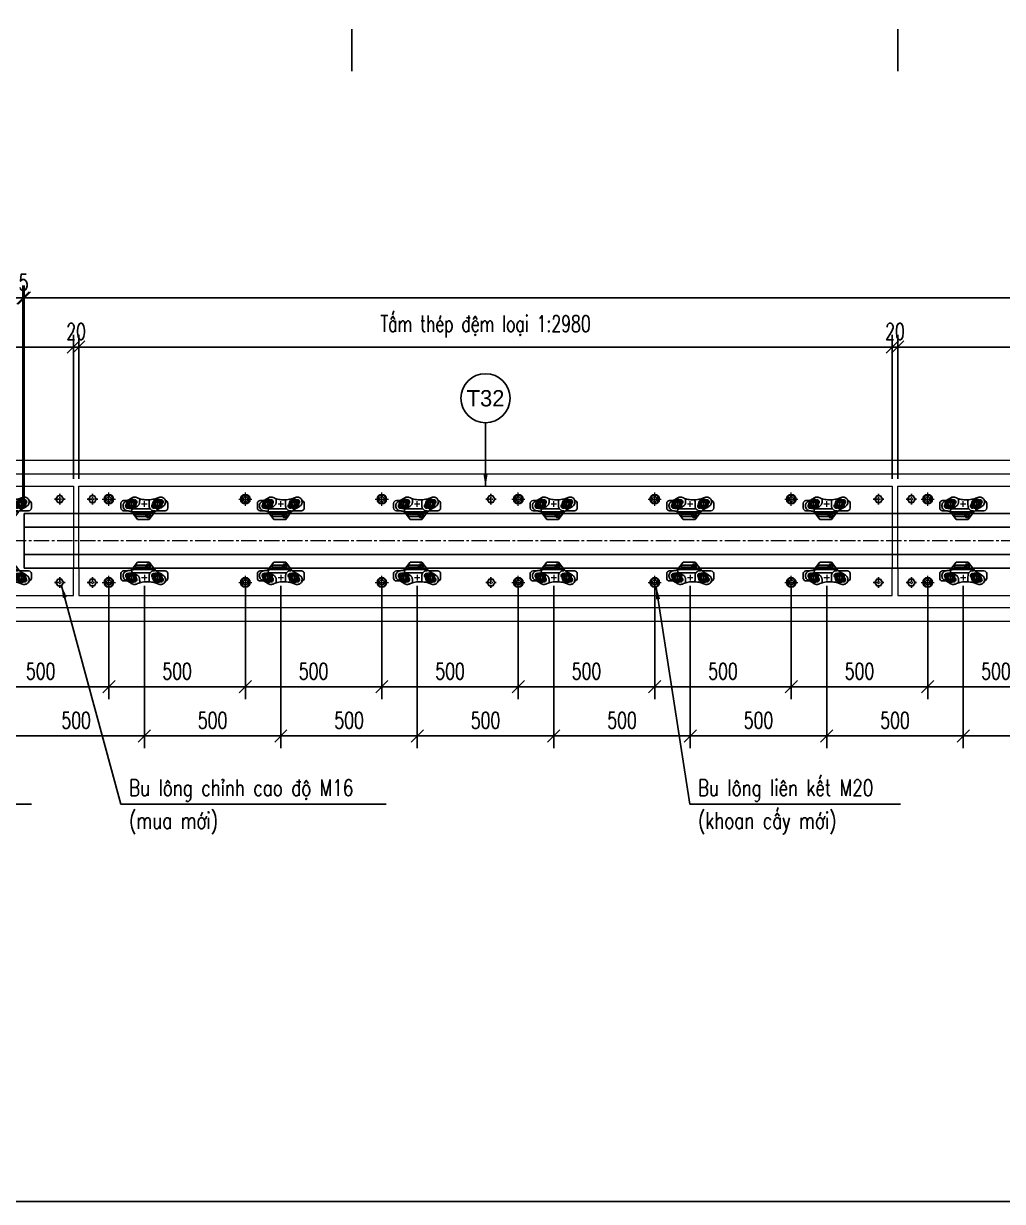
# Model space of a CAD drawing. Header units: millimetres. Extents: x 105795 to 260623, y -660711 to -234400.
# Drawn here: x 228362 to 231948, y -321277 to -316960 of the extents above; entities that cross this region are included whole.
import ezdxf
from ezdxf.enums import TextEntityAlignment as Align

# ---------------------------------------------------------------- set-up
doc = ezdxf.new("R2010")
doc.units = ezdxf.units.MM
doc.header["$LTSCALE"] = 150
doc.header["$MEASUREMENT"] = 0
doc.linetypes.add('CENTER', pattern=[2, 1.25, -0.25, 0.25, -0.25])
doc.linetypes.add('CENTER2', pattern=[1.125, 0.75, -0.125, 0.125, -0.125])
doc.layers.get('Defpoints').update_dxf_attribs({"color": 255})
for name, color, linetype in [('Bulong chinh cao do', 7, 'Continuous'), ('GhichuLytrinh', 2, 'Continuous'), ('PART', 3, 'Continuous'), ('Ray moi', 1, 'Continuous'), ('T-Dim', 8, 'Continuous'), ('T-Hatch', 8, 'Continuous'), ('T-Thay', 3, 'Continuous'), ('T-Truc', 13, 'CENTER2'), ('Tam thep dem', 2, 'Continuous'), ('TEXT', 4, 'Continuous')]:
    doc.layers.add(name, color=color, linetype=linetype)
doc.styles.add('HOA', font='VHAVAN.TTF', dxfattribs={"width": 0.85})
doc.styles.add('THUONG', font='vnsimple.shx', dxfattribs={"width": 0.75})
doc.styles.add('vnsimple', font='vnsimple.shx', dxfattribs={"width": 0.7})
doc.dimstyles.new('30L', dxfattribs={"dimscale": 300, "dimtxt": 0.2, "dimasz": 0.15, "dimexe": 0.15, "dimexo": 0.1, "dimgap": 0.09, "dimtad": 1, "dimdsep": 46, "dimtxsty": 'vnsimple', "dimblk": 'OBLIQUE', "dimcen": 0.09, "dimdle": 0.1, "dimclrd": 256, "dimclre": 256, "dimclrt": 3, "dimadec": 0, "dimazin": 0, "dimtfac": 1, "dimtix": 1, "dimtmove": 1, "dimatfit": 3, "dimfxl": 1, "dimtolj": 1, "dimtzin": 0, "dimarcsym": 0})

# ---------------------------------------------------------------- blocks, each defined once
blk = doc.blocks.new('Bulong M16 chinh cao do')
at = {"layer": 'Bulong chinh cao do', "lineweight": -3}
blk.add_lwpolyline([(-13.9, 0), (-6.9, -12), (6.9, -12), (13.9, 0), (6.9, 12), (-6.9, 12)], close=True, dxfattribs=at)
at = {"layer": 'T-Truc', "color": 250, "linetype": 'CENTER', "lineweight": -3, "ltscale": 0.1}
for p, q in [((-19.4, 0), (19.4, 0)), ((0, -19.4), (0, 19.4))]:
    blk.add_line(p, q, dxfattribs=at)
blk = doc.blocks.new('BU LONG')
at = {"layer": 'PART', "color": 2, "linetype": 'ByBlock', "lineweight": 9, "ltscale": 0.1}
for p, q in [((587063.7, -184968.2), (587063.7, -184920.2)), ((587039.7, -184944.2), (587087.7, -184944.2))]:
    blk.add_line(p, q, dxfattribs=at)
at = {"layer": 'PART', "color": 8, "linetype": 'Continuous'}
blk.add_lwpolyline([(587055.4, -184929.8), (587047.1, -184944.2), (587055.4, -184958.6), (587072.1, -184958.6), (587080.4, -184944.2), (587072.1, -184929.8)], close=True, dxfattribs=at)
at = {"layer": 'PART', "color": 2, "linetype": 'Continuous'}
for radius in [17.6, 8.8]:
    blk.add_circle((587063.7, -184944.2), radius, dxfattribs=at)
blk = doc.blocks.new('coc1')
at = {"layer": 'T-Dim', "color": 250}
for p, q in [((252126.1, -30948.7), (252141.5, -30948.7)), ((252151.5, -30976.2), (252151.5, -31038.5)), ((252171.9, -30984.6), (252171.2, -30984.6)), ((252171.2, -30984.6), (252171.3, -30985.4)), ((252172.9, -31027.2), (252172.9, -30993.4)), ((252174.9, -30991.4), (252177.5, -30991.4)), ((252177.5, -30983), (252175.9, -30983)), ((252175.9, -30983), (252175.9, -30984.6)), ((252175.9, -30985.9), (252175.9, -30987.5)), ((252177.5, -30987.5), (252175.9, -30987.5)), ((252177.8, -30983.6), (252177.8, -30984.6)), ((252177.8, -30986.9), (252177.8, -30985.9)), ((252178.3, -30984.6), (252178.4, -30984.6)), ((252179.5, -30993.4), (252179.5, -31027.2)), ((252181.8, -30986.4), (252181.8, -30984)), ((252174.9, -31029.2), (252177.5, -31029.2)), ((252126.3, -31045.1), (252141.7, -31045.1))]:
    blk.add_line(p, q, dxfattribs=at)
at = {"layer": 'T-Dim', "color": 8}
for p, q in [((252148.7, -30911), (252131.7, -30911)), ((252158.7, -30953.7), (252158.7, -30921)), ((252163.3, -30958.5), (252191, -30979.2)), ((252191, -30979.2), (252191, -31022.5)), ((252191, -31022.5), (252163.3, -31043.3)), ((252121.7, -31059.7), (252121.7, -31073)), ((252158.7, -31073), (252158.7, -31062.1)), ((252131.7, -31083), (252148.7, -31083))]:
    blk.add_line(p, q, dxfattribs=at)
at = {"layer": 'T-Dim', "color": 250}
for points in [[(252147.6, -30948.5), (252140.6, -30936.7), (252126.7, -30936.8), (252120, -30948.9), (252127.1, -30960.8), (252140.9, -30960.6)], [(252147.9, -31044.8), (252140.8, -31033), (252127, -31033.1), (252120.2, -31045.2), (252127.3, -31057.1), (252141.1, -31056.9)]]:
    blk.add_lwpolyline(points, close=True, dxfattribs=at)
blk.add_lwpolyline([(252172.3, -30985.9), (252171.8, -30985.9, -0.402189), (252171.3, -30985.4, -0.402189)], format="xyb", dxfattribs=at)
for points in [[(252171.8, -30984.6), (252171.9, -30984.6)], [(252178.3, -30985.9), (252172.3, -30985.9)], [(252174.6, -30984.6), (252178.3, -30984.6)], [(252178.1, -30984.6), (252179.1, -30984.6)], [(252179.1, -30985.9), (252178.3, -30985.9)]]:
    blk.add_lwpolyline(points, dxfattribs=at)
for centre, radius in [((252133.8, -30949.1), 17.5), ((252133.8, -30948.7), 12), ((252133.8, -30948.7), 8.21), ((252133.8, -30948.7), 7.72), ((252176.2, -30982.5), 7.99), ((252134, -31045.1), 17.7), ((252134, -31045.1), 12), ((252134, -31045.1), 8.58), ((252134, -31045.1), 7.72)]:
    blk.add_circle(centre, radius, dxfattribs=at)
for centre, radius, start, end in [((252126.7, -30936.2), 8.21, 33.8579, 204.33), ((252141.3, -30961.6), 8.21, 217.2187, 24.4659), ((252174.7, -30980.6), 4.86, 309.8531, 235.0368), ((252174.6, -30981), 3.55, 325.9393, 270.8947), ((252174.9, -30993.4), 2, 90, 180), ((252177.5, -30993.4), 2, 0, 90), ((252178.6, -30983.1), 1.56, 288.3305, 324.0231), ((252179, -30987), 1.05, 31.2028, 83.0416), ((252180.9, -30985.2), 1.54, 51.5074, 129.6961), ((252180.9, -30985.2), 1.54, 230.3039, 308.4926), ((252126.6, -31033), 8.58, 40.2477, 202.8953), ((252174.9, -31027.2), 2, 180, 270), ((252177.5, -31027.2), 2, 270, 0), ((252126.6, -31033), 8.58, 243.5906, 244.2653), ((252141.2, -31057), 8.58, 221.8793, 20.5324), ((252141.2, -31057), 8.58, 61.7402, 62.4743)]:
    blk.add_arc(centre, radius, start, end, dxfattribs=at)
at = {"layer": 'T-Dim', "color": 8}
for centre, radius, start, end in [((252131.7, -30921), 10, 90, 172.7502), ((252148.7, -30921), 10, 0, 90), ((252126.6, -31033), 8.58, 358.8777, 359.7675), ((252131.7, -31073), 10, 180, 270), ((252141.2, -31057), 8.58, 179.9374, 180.02), ((252148.7, -31073), 10, 270, 0)]:
    blk.add_arc(centre, radius, start, end, dxfattribs=at)
blk.add_open_spline([(252163.3, -30958.5), (252160.5, -30956.2), (252157.4, -30952.2), (252153.2, -30944.9), (252142, -30926.5), (252136.6, -30921.3), (252129, -30918.9), (252122.3, -30919.2), (252116.3, -30921.6), (252113.2, -30924.9), (252109.9, -30930.5), (252108.9, -30934.1), (252109, -30939.9), (252111.7, -30947.5), (252113.9, -30953.5), (252116, -30959.9), (252117.8, -30970.7), (252118.9, -30980.9), (252119.3, -30990.5), (252118.4, -30998.7), (252116, -31010.1), (252113.9, -31017.1), (252110.2, -31026.3), (252108.6, -31031.1), (252108.6, -31036), (252110, -31039.8), (252119.9, -31056.7), (252121.7, -31059.6), (252124.1, -31064.1), (252128.6, -31071), (252134.1, -31073.9), (252138.8, -31075.4), (252144.9, -31075), (252151.5, -31072.3), (252157.7, -31065.7), (252158.7, -31062.5), (252159.6, -31055.9), (252160.3, -31048.8), (252161.8, -31045.5), (252162.5, -31044.1), (252163.3, -31043.3)], degree=3, knots=[0.587392, 0.587392, 0.587392, 0.587392, 1, 2, 3, 4, 5, 6, 7, 8, 9, 10, 11, 12, 13, 14, 15, 16, 17, 18, 19, 20, 21, 22, 23, 24, 25, 26, 27, 28, 29, 30, 31, 32, 33, 34, 35, 36, 37, 37.680973, 37.680973, 37.680973, 37.680973], dxfattribs=at)
at = {"layer": 'T-Dim', "color": 250}
for points in [[(252163.2, -31042.6), (252163.2, -31038.2), (252163.3, -31005.4), (252163.3, -30985.6), (252163.2, -30962.7), (252163.3, -30959.6), (252163.1, -30959.1), (252162.1, -30958.4), (252161, -30958.3), (252159.8, -30958.4), (252159.3, -30959.4), (252159.2, -30961.2), (252159, -30964), (252158.6, -30966.7), (252158.2, -30968.6), (252157, -30970.9), (252154.7, -30973.5), (252151.8, -30976), (252149.7, -30977.4), (252146.7, -30978.8), (252142.9, -30979.4), (252130.9, -30979.5), (252124.3, -30979.6), (252121.3, -30979.6), (252118.7, -30979.8)], [(252177.8, -30983.6), (252177.8, -30983.2), (252177.7, -30983), (252177.5, -30983)], [(252177.8, -30986.9), (252177.8, -30987.3), (252177.7, -30987.5), (252177.5, -30987.5)], [(252163.2, -31042.6), (252161.8, -31043.7), (252159.6, -31043.5), (252155.8, -31043.3), (252153.2, -31041), (252149.8, -31036.1), (252145.1, -31027.2), (252143.6, -31024.1), (252141.4, -31020.8), (252138.9, -31018.5), (252135.8, -31016.1), (252132.8, -31014.9), (252130.3, -31014.2), (252119.9, -31014.1), (252117.4, -31014.1), (252115.3, -31012.2)]]:
    blk.add_open_spline(points, degree=3, dxfattribs=at)
at = {"layer": 'T-Truc', "color": 250, "lineweight": 9, "ltscale": 30}
for p, q in [((252134, -31007), (252134, -30987)), ((252144, -30997), (252124, -30997))]:
    blk.add_line(p, q, dxfattribs=at)
blk = doc.blocks.new('mnmnbvmnbvmnbmnbbn')
at = {"layer": 'Tam thep dem', "lineweight": 9, "ltscale": 0.5}
for points in [[(0, -300), (0, 0), (2980, 0), (2980, -300)], [(0, -300), (0, -400), (2980, -400), (2980, -300)]]:
    blk.add_lwpolyline(points, dxfattribs=at)
at = {"layer": 'Bulong chinh cao do', "linetype": 'Continuous'}
for p in [(50, -47.5), (1510, -47.5), (2930, -47.5)]:
    blk.add_blockref('Bulong M16 chinh cao do', p, dxfattribs=at)
at = {"layer": 'Bulong chinh cao do', "linetype": 'Continuous', "xscale": -1, "rotation": 180}
for p in [(50, -352.5), (1510, -352.5), (2930, -352.5)]:
    blk.add_blockref('Bulong M16 chinh cao do', p, dxfattribs=at)
at = {"layer": 'PART', "linetype": 'Continuous'}
for p in [(-586953.7, 184896.7), (-586453.7, 184896.7), (-585953.7, 184896.7), (-585453.7, 184896.7), (-584953.7, 184896.7), (-584453.7, 184896.7), (-586953.7, 184591.7), (-586453.7, 184591.7), (-585953.7, 184591.7), (-585453.7, 184591.7), (-584953.7, 184591.7), (-584453.7, 184591.7)]:
    blk.add_blockref('BU LONG', p, dxfattribs=at)
at = {"layer": 'T-Dim', "rotation": 270}
for p in [(31237, 252069), (31737, 252069), (32236.3, 252069, 616), (32737, 252069), (33237, 252069), (33737, 252069)]:
    blk.add_blockref('coc1', p, dxfattribs=at)
at = {"layer": 'T-Dim', "xscale": -1, "rotation": 270}
for p in [(31237, -252469), (31737, -252469), (32236.3, -252469, 616), (32737, -252469), (33237, -252469), (33737, -252469)]:
    blk.add_blockref('coc1', p, dxfattribs=at)
blk = doc.blocks.new('_Oblique')
at = {"color": 0, "linetype": 'ByBlock', "lineweight": -2}
blk.add_line((-0.5, -0.5), (0.5, 0.5), dxfattribs=at)
blk = doc.blocks.new('*D882')
at = {"layer": 'Defpoints', "color": 0, "linetype": 'Continuous', "transparency": 16777216}
for p in [(228174.5, -318996.9), (228674.5, -318996.9), (228674.5, -319390.9)]:
    blk.add_point(p, dxfattribs=at)
at = {"layer": 'T-Dim', "linetype": 'Continuous', "lineweight": -2, "transparency": 16777216}
for p, q in [((228174.5, -319026.9), (228174.5, -319435.9)), ((228674.5, -319026.9), (228674.5, -319435.9)), ((228144.5, -319390.9), (228704.5, -319390.9))]:
    blk.add_line(p, q, dxfattribs=at)
at = {"layer": 'T-Dim', "linetype": 'Continuous', "lineweight": -2, "transparency": 16777216, "xscale": 45, "yscale": 45, "zscale": 45, "rotation": 180}
blk.add_blockref('_Oblique', (228174.5, -319390.9), dxfattribs=at)
at = {"layer": 'T-Dim', "linetype": 'Continuous', "lineweight": -2, "transparency": 16777216, "xscale": 45, "yscale": 45, "zscale": 45}
blk.add_blockref('_Oblique', (228674.5, -319390.9), dxfattribs=at)
at = {"layer": 'T-Dim', "color": 3, "linetype": 'Continuous', "transparency": 16777216, "insert": (228424.5, -319333.9), "char_height": 60, "attachment_point": 5, "style": 'vnsimple'}
blk.add_mtext('\\A1;500', dxfattribs=at)
blk = doc.blocks.new('*D883')
at = {"layer": 'Defpoints', "color": 0, "linetype": 'Continuous', "transparency": 16777216}
for p in [(228304.5, -318990.7), (228804.5, -318990.7), (228304.5, -319570.9)]:
    blk.add_point(p, dxfattribs=at)
at = {"layer": 'T-Dim', "linetype": 'Continuous', "lineweight": -2, "transparency": 16777216}
for p, q in [((228304.5, -319020.7), (228304.5, -319615.9)), ((228804.5, -319020.7), (228804.5, -319615.9)), ((228834.5, -319570.9), (228274.5, -319570.9))]:
    blk.add_line(p, q, dxfattribs=at)
at = {"layer": 'T-Dim', "linetype": 'Continuous', "lineweight": -2, "transparency": 16777216, "xscale": 45, "yscale": 45, "zscale": 45, "rotation": 180}
blk.add_blockref('_Oblique', (228304.5, -319570.9), dxfattribs=at)
at = {"layer": 'T-Dim', "linetype": 'Continuous', "lineweight": -2, "transparency": 16777216, "xscale": 45, "yscale": 45, "zscale": 45}
blk.add_blockref('_Oblique', (228804.5, -319570.9), dxfattribs=at)
at = {"layer": 'T-Dim', "color": 3, "linetype": 'Continuous', "transparency": 16777216, "insert": (228554.5, -319513.9), "char_height": 60, "attachment_point": 5, "style": 'vnsimple'}
blk.add_mtext('\\A1;500', dxfattribs=at)
blk = doc.blocks.new('*D884')
at = {"layer": 'Defpoints', "color": 0, "linetype": 'Continuous', "transparency": 16777216}
for p in [(228674.5, -318996.9), (229174.5, -318996.9), (229174.5, -319390.9)]:
    blk.add_point(p, dxfattribs=at)
at = {"layer": 'T-Dim', "linetype": 'Continuous', "lineweight": -2, "transparency": 16777216}
for p, q in [((228674.5, -319026.9), (228674.5, -319435.9)), ((229174.5, -319026.9), (229174.5, -319435.9)), ((228644.5, -319390.9), (229204.5, -319390.9))]:
    blk.add_line(p, q, dxfattribs=at)
at = {"layer": 'T-Dim', "linetype": 'Continuous', "lineweight": -2, "transparency": 16777216, "xscale": 45, "yscale": 45, "zscale": 45, "rotation": 180}
blk.add_blockref('_Oblique', (228674.5, -319390.9), dxfattribs=at)
at = {"layer": 'T-Dim', "linetype": 'Continuous', "lineweight": -2, "transparency": 16777216, "xscale": 45, "yscale": 45, "zscale": 45}
blk.add_blockref('_Oblique', (229174.5, -319390.9), dxfattribs=at)
at = {"layer": 'T-Dim', "color": 3, "linetype": 'Continuous', "transparency": 16777216, "insert": (228924.5, -319333.9), "char_height": 60, "attachment_point": 5, "style": 'vnsimple'}
blk.add_mtext('\\A1;500', dxfattribs=at)
blk = doc.blocks.new('*D885')
at = {"layer": 'Defpoints', "color": 0, "linetype": 'Continuous', "transparency": 16777216}
for p in [(228804.5, -318990.7), (229304.5, -318990.7), (228804.5, -319570.9)]:
    blk.add_point(p, dxfattribs=at)
at = {"layer": 'T-Dim', "linetype": 'Continuous', "lineweight": -2, "transparency": 16777216}
for p, q in [((228804.5, -319020.7), (228804.5, -319615.9)), ((229304.5, -319020.7), (229304.5, -319615.9)), ((229334.5, -319570.9), (228774.5, -319570.9))]:
    blk.add_line(p, q, dxfattribs=at)
at = {"layer": 'T-Dim', "linetype": 'Continuous', "lineweight": -2, "transparency": 16777216, "xscale": 45, "yscale": 45, "zscale": 45, "rotation": 180}
blk.add_blockref('_Oblique', (228804.5, -319570.9), dxfattribs=at)
at = {"layer": 'T-Dim', "linetype": 'Continuous', "lineweight": -2, "transparency": 16777216, "xscale": 45, "yscale": 45, "zscale": 45}
blk.add_blockref('_Oblique', (229304.5, -319570.9), dxfattribs=at)
at = {"layer": 'T-Dim', "color": 3, "linetype": 'Continuous', "transparency": 16777216, "insert": (229054.5, -319513.9), "char_height": 60, "attachment_point": 5, "style": 'vnsimple'}
blk.add_mtext('\\A1;500', dxfattribs=at)
blk = doc.blocks.new('*D886')
at = {"layer": 'Defpoints', "color": 0, "linetype": 'Continuous', "transparency": 16777216}
for p in [(229174.5, -318996.9), (229674.5, -318996.9), (229674.5, -319390.9)]:
    blk.add_point(p, dxfattribs=at)
at = {"layer": 'T-Dim', "linetype": 'Continuous', "lineweight": -2, "transparency": 16777216}
for p, q in [((229174.5, -319026.9), (229174.5, -319435.9)), ((229674.5, -319026.9), (229674.5, -319435.9)), ((229144.5, -319390.9), (229704.5, -319390.9))]:
    blk.add_line(p, q, dxfattribs=at)
at = {"layer": 'T-Dim', "linetype": 'Continuous', "lineweight": -2, "transparency": 16777216, "xscale": 45, "yscale": 45, "zscale": 45, "rotation": 180}
blk.add_blockref('_Oblique', (229174.5, -319390.9), dxfattribs=at)
at = {"layer": 'T-Dim', "linetype": 'Continuous', "lineweight": -2, "transparency": 16777216, "xscale": 45, "yscale": 45, "zscale": 45}
blk.add_blockref('_Oblique', (229674.5, -319390.9), dxfattribs=at)
at = {"layer": 'T-Dim', "color": 3, "linetype": 'Continuous', "transparency": 16777216, "insert": (229424.5, -319333.9), "char_height": 60, "attachment_point": 5, "style": 'vnsimple'}
blk.add_mtext('\\A1;500', dxfattribs=at)
blk = doc.blocks.new('*D887')
at = {"layer": 'Defpoints', "color": 0, "linetype": 'Continuous', "transparency": 16777216}
for p in [(229304.5, -318990.7), (229804.5, -318990.7), (229304.5, -319570.9)]:
    blk.add_point(p, dxfattribs=at)
at = {"layer": 'T-Dim', "linetype": 'Continuous', "lineweight": -2, "transparency": 16777216}
for p, q in [((229304.5, -319020.7), (229304.5, -319615.9)), ((229804.5, -319020.7), (229804.5, -319615.9)), ((229834.5, -319570.9), (229274.5, -319570.9))]:
    blk.add_line(p, q, dxfattribs=at)
at = {"layer": 'T-Dim', "linetype": 'Continuous', "lineweight": -2, "transparency": 16777216, "xscale": 45, "yscale": 45, "zscale": 45, "rotation": 180}
blk.add_blockref('_Oblique', (229304.5, -319570.9), dxfattribs=at)
at = {"layer": 'T-Dim', "linetype": 'Continuous', "lineweight": -2, "transparency": 16777216, "xscale": 45, "yscale": 45, "zscale": 45}
blk.add_blockref('_Oblique', (229804.5, -319570.9), dxfattribs=at)
at = {"layer": 'T-Dim', "color": 3, "linetype": 'Continuous', "transparency": 16777216, "insert": (229554.5, -319513.9), "char_height": 60, "attachment_point": 5, "style": 'vnsimple'}
blk.add_mtext('\\A1;500', dxfattribs=at)
blk = doc.blocks.new('*D888')
at = {"layer": 'Defpoints', "color": 0, "linetype": 'Continuous', "transparency": 16777216}
for p in [(229674.5, -318996.9), (230174.5, -318996.9), (230174.5, -319390.9)]:
    blk.add_point(p, dxfattribs=at)
at = {"layer": 'T-Dim', "linetype": 'Continuous', "lineweight": -2, "transparency": 16777216}
for p, q in [((229674.5, -319026.9), (229674.5, -319435.9)), ((230174.5, -319026.9), (230174.5, -319435.9)), ((229644.5, -319390.9), (230204.5, -319390.9))]:
    blk.add_line(p, q, dxfattribs=at)
at = {"layer": 'T-Dim', "linetype": 'Continuous', "lineweight": -2, "transparency": 16777216, "xscale": 45, "yscale": 45, "zscale": 45, "rotation": 180}
blk.add_blockref('_Oblique', (229674.5, -319390.9), dxfattribs=at)
at = {"layer": 'T-Dim', "linetype": 'Continuous', "lineweight": -2, "transparency": 16777216, "xscale": 45, "yscale": 45, "zscale": 45}
blk.add_blockref('_Oblique', (230174.5, -319390.9), dxfattribs=at)
at = {"layer": 'T-Dim', "color": 3, "linetype": 'Continuous', "transparency": 16777216, "insert": (229924.5, -319333.9), "char_height": 60, "attachment_point": 5, "style": 'vnsimple'}
blk.add_mtext('\\A1;500', dxfattribs=at)
blk = doc.blocks.new('*D889')
at = {"layer": 'Defpoints', "color": 0, "linetype": 'Continuous', "transparency": 16777216}
for p in [(229804.5, -318990.7), (230304.5, -318990.7), (229804.5, -319570.9)]:
    blk.add_point(p, dxfattribs=at)
at = {"layer": 'T-Dim', "linetype": 'Continuous', "lineweight": -2, "transparency": 16777216}
for p, q in [((229804.5, -319020.7), (229804.5, -319615.9)), ((230304.5, -319020.7), (230304.5, -319615.9)), ((230334.5, -319570.9), (229774.5, -319570.9))]:
    blk.add_line(p, q, dxfattribs=at)
at = {"layer": 'T-Dim', "linetype": 'Continuous', "lineweight": -2, "transparency": 16777216, "xscale": 45, "yscale": 45, "zscale": 45, "rotation": 180}
blk.add_blockref('_Oblique', (229804.5, -319570.9), dxfattribs=at)
at = {"layer": 'T-Dim', "linetype": 'Continuous', "lineweight": -2, "transparency": 16777216, "xscale": 45, "yscale": 45, "zscale": 45}
blk.add_blockref('_Oblique', (230304.5, -319570.9), dxfattribs=at)
at = {"layer": 'T-Dim', "color": 3, "linetype": 'Continuous', "transparency": 16777216, "insert": (230054.5, -319513.9), "char_height": 60, "attachment_point": 5, "style": 'vnsimple'}
blk.add_mtext('\\A1;500', dxfattribs=at)
blk = doc.blocks.new('*D990')
at = {"layer": 'Defpoints', "color": 0, "linetype": 'Continuous', "transparency": 16777216}
for p in [(230174.5, -318996.9), (230674.5, -318996.9), (230674.5, -319390.9)]:
    blk.add_point(p, dxfattribs=at)
at = {"layer": 'T-Dim', "linetype": 'Continuous', "lineweight": -2, "transparency": 16777216}
for p, q in [((230174.5, -319026.9), (230174.5, -319435.9)), ((230674.5, -319026.9), (230674.5, -319435.9)), ((230144.5, -319390.9), (230704.5, -319390.9))]:
    blk.add_line(p, q, dxfattribs=at)
at = {"layer": 'T-Dim', "linetype": 'Continuous', "lineweight": -2, "transparency": 16777216, "xscale": 45, "yscale": 45, "zscale": 45, "rotation": 180}
blk.add_blockref('_Oblique', (230174.5, -319390.9), dxfattribs=at)
at = {"layer": 'T-Dim', "linetype": 'Continuous', "lineweight": -2, "transparency": 16777216, "xscale": 45, "yscale": 45, "zscale": 45}
blk.add_blockref('_Oblique', (230674.5, -319390.9), dxfattribs=at)
at = {"layer": 'T-Dim', "color": 3, "linetype": 'Continuous', "transparency": 16777216, "insert": (230424.5, -319333.9), "char_height": 60, "attachment_point": 5, "style": 'vnsimple'}
blk.add_mtext('\\A1;500', dxfattribs=at)
blk = doc.blocks.new('*D991')
at = {"layer": 'Defpoints', "color": 0, "linetype": 'Continuous', "transparency": 16777216}
for p in [(230304.5, -318990.7), (230804.5, -318990.7), (230304.5, -319570.9)]:
    blk.add_point(p, dxfattribs=at)
at = {"layer": 'T-Dim', "linetype": 'Continuous', "lineweight": -2, "transparency": 16777216}
for p, q in [((230304.5, -319020.7), (230304.5, -319615.9)), ((230804.5, -319020.7), (230804.5, -319615.9)), ((230834.5, -319570.9), (230274.5, -319570.9))]:
    blk.add_line(p, q, dxfattribs=at)
at = {"layer": 'T-Dim', "linetype": 'Continuous', "lineweight": -2, "transparency": 16777216, "xscale": 45, "yscale": 45, "zscale": 45, "rotation": 180}
blk.add_blockref('_Oblique', (230304.5, -319570.9), dxfattribs=at)
at = {"layer": 'T-Dim', "linetype": 'Continuous', "lineweight": -2, "transparency": 16777216, "xscale": 45, "yscale": 45, "zscale": 45}
blk.add_blockref('_Oblique', (230804.5, -319570.9), dxfattribs=at)
at = {"layer": 'T-Dim', "color": 3, "linetype": 'Continuous', "transparency": 16777216, "insert": (230554.5, -319513.9), "char_height": 60, "attachment_point": 5, "style": 'vnsimple'}
blk.add_mtext('\\A1;500', dxfattribs=at)
blk = doc.blocks.new('*D992')
at = {"layer": 'Defpoints', "color": 0, "linetype": 'Continuous', "transparency": 16777216}
for p in [(230674.5, -318996.9), (231174.5, -318996.9), (231174.5, -319390.9)]:
    blk.add_point(p, dxfattribs=at)
at = {"layer": 'T-Dim', "linetype": 'Continuous', "lineweight": -2, "transparency": 16777216}
for p, q in [((230674.5, -319026.9), (230674.5, -319435.9)), ((231174.5, -319026.9), (231174.5, -319435.9)), ((230644.5, -319390.9), (231204.5, -319390.9))]:
    blk.add_line(p, q, dxfattribs=at)
at = {"layer": 'T-Dim', "linetype": 'Continuous', "lineweight": -2, "transparency": 16777216, "xscale": 45, "yscale": 45, "zscale": 45, "rotation": 180}
blk.add_blockref('_Oblique', (230674.5, -319390.9), dxfattribs=at)
at = {"layer": 'T-Dim', "linetype": 'Continuous', "lineweight": -2, "transparency": 16777216, "xscale": 45, "yscale": 45, "zscale": 45}
blk.add_blockref('_Oblique', (231174.5, -319390.9), dxfattribs=at)
at = {"layer": 'T-Dim', "color": 3, "linetype": 'Continuous', "transparency": 16777216, "insert": (230924.5, -319333.9), "char_height": 60, "attachment_point": 5, "style": 'vnsimple'}
blk.add_mtext('\\A1;500', dxfattribs=at)
blk = doc.blocks.new('*D993')
at = {"layer": 'Defpoints', "color": 0, "linetype": 'Continuous', "transparency": 16777216}
for p in [(230804.5, -318990.7), (231304.5, -318990.7), (230804.5, -319570.9)]:
    blk.add_point(p, dxfattribs=at)
at = {"layer": 'T-Dim', "linetype": 'Continuous', "lineweight": -2, "transparency": 16777216}
for p, q in [((230804.5, -319020.7), (230804.5, -319615.9)), ((231304.5, -319020.7), (231304.5, -319615.9)), ((231334.5, -319570.9), (230774.5, -319570.9))]:
    blk.add_line(p, q, dxfattribs=at)
at = {"layer": 'T-Dim', "linetype": 'Continuous', "lineweight": -2, "transparency": 16777216, "xscale": 45, "yscale": 45, "zscale": 45, "rotation": 180}
blk.add_blockref('_Oblique', (230804.5, -319570.9), dxfattribs=at)
at = {"layer": 'T-Dim', "linetype": 'Continuous', "lineweight": -2, "transparency": 16777216, "xscale": 45, "yscale": 45, "zscale": 45}
blk.add_blockref('_Oblique', (231304.5, -319570.9), dxfattribs=at)
at = {"layer": 'T-Dim', "color": 3, "linetype": 'Continuous', "transparency": 16777216, "insert": (231054.5, -319513.9), "char_height": 60, "attachment_point": 5, "style": 'vnsimple'}
blk.add_mtext('\\A1;500', dxfattribs=at)
blk = doc.blocks.new('*D994')
at = {"layer": 'Defpoints', "color": 0, "linetype": 'Continuous', "transparency": 16777216}
for p in [(231174.5, -318996.9), (231674.5, -318996.9), (231674.5, -319390.9)]:
    blk.add_point(p, dxfattribs=at)
at = {"layer": 'T-Dim', "linetype": 'Continuous', "lineweight": -2, "transparency": 16777216}
for p, q in [((231174.5, -319026.9), (231174.5, -319435.9)), ((231674.5, -319026.9), (231674.5, -319435.9)), ((231144.5, -319390.9), (231704.5, -319390.9))]:
    blk.add_line(p, q, dxfattribs=at)
at = {"layer": 'T-Dim', "linetype": 'Continuous', "lineweight": -2, "transparency": 16777216, "xscale": 45, "yscale": 45, "zscale": 45, "rotation": 180}
blk.add_blockref('_Oblique', (231174.5, -319390.9), dxfattribs=at)
at = {"layer": 'T-Dim', "linetype": 'Continuous', "lineweight": -2, "transparency": 16777216, "xscale": 45, "yscale": 45, "zscale": 45}
blk.add_blockref('_Oblique', (231674.5, -319390.9), dxfattribs=at)
at = {"layer": 'T-Dim', "color": 3, "linetype": 'Continuous', "transparency": 16777216, "insert": (231424.5, -319333.9), "char_height": 60, "attachment_point": 5, "style": 'vnsimple'}
blk.add_mtext('\\A1;500', dxfattribs=at)
blk = doc.blocks.new('*D995')
at = {"layer": 'Defpoints', "color": 0, "linetype": 'Continuous', "transparency": 16777216}
for p in [(231304.5, -318990.7), (231804.5, -318990.7), (231304.5, -319570.9)]:
    blk.add_point(p, dxfattribs=at)
at = {"layer": 'T-Dim', "linetype": 'Continuous', "lineweight": -2, "transparency": 16777216}
for p, q in [((231304.5, -319020.7), (231304.5, -319615.9)), ((231804.5, -319020.7), (231804.5, -319615.9)), ((231834.5, -319570.9), (231274.5, -319570.9))]:
    blk.add_line(p, q, dxfattribs=at)
at = {"layer": 'T-Dim', "linetype": 'Continuous', "lineweight": -2, "transparency": 16777216, "xscale": 45, "yscale": 45, "zscale": 45, "rotation": 180}
blk.add_blockref('_Oblique', (231304.5, -319570.9), dxfattribs=at)
at = {"layer": 'T-Dim', "linetype": 'Continuous', "lineweight": -2, "transparency": 16777216, "xscale": 45, "yscale": 45, "zscale": 45}
blk.add_blockref('_Oblique', (231804.5, -319570.9), dxfattribs=at)
at = {"layer": 'T-Dim', "color": 3, "linetype": 'Continuous', "transparency": 16777216, "insert": (231554.5, -319513.9), "char_height": 60, "attachment_point": 5, "style": 'vnsimple'}
blk.add_mtext('\\A1;500', dxfattribs=at)
blk = doc.blocks.new('*D996')
at = {"layer": 'Defpoints', "color": 0, "linetype": 'Continuous', "transparency": 16777216}
for p in [(231674.5, -318996.9), (232174.5, -318996.9), (232174.5, -319390.9)]:
    blk.add_point(p, dxfattribs=at)
at = {"layer": 'T-Dim', "linetype": 'Continuous', "lineweight": -2, "transparency": 16777216}
for p, q in [((231674.5, -319026.9), (231674.5, -319435.9)), ((232174.5, -319026.9), (232174.5, -319435.9)), ((231644.5, -319390.9), (232204.5, -319390.9))]:
    blk.add_line(p, q, dxfattribs=at)
at = {"layer": 'T-Dim', "linetype": 'Continuous', "lineweight": -2, "transparency": 16777216, "xscale": 45, "yscale": 45, "zscale": 45, "rotation": 180}
blk.add_blockref('_Oblique', (231674.5, -319390.9), dxfattribs=at)
at = {"layer": 'T-Dim', "linetype": 'Continuous', "lineweight": -2, "transparency": 16777216, "xscale": 45, "yscale": 45, "zscale": 45}
blk.add_blockref('_Oblique', (232174.5, -319390.9), dxfattribs=at)
at = {"layer": 'T-Dim', "color": 3, "linetype": 'Continuous', "transparency": 16777216, "insert": (231924.5, -319333.9), "char_height": 60, "attachment_point": 5, "style": 'vnsimple'}
blk.add_mtext('\\A1;500', dxfattribs=at)
blk = doc.blocks.new('*D997')
at = {"layer": 'Defpoints', "color": 0, "linetype": 'Continuous', "transparency": 16777216}
for p in [(231804.5, -318990.7), (232304.5, -318990.7), (231804.5, -319570.9)]:
    blk.add_point(p, dxfattribs=at)
at = {"layer": 'T-Dim', "linetype": 'Continuous', "lineweight": -2, "transparency": 16777216}
for p, q in [((231804.5, -319020.7), (231804.5, -319615.9)), ((232304.5, -319020.7), (232304.5, -319615.9)), ((232334.5, -319570.9), (231774.5, -319570.9))]:
    blk.add_line(p, q, dxfattribs=at)
at = {"layer": 'T-Dim', "linetype": 'Continuous', "lineweight": -2, "transparency": 16777216, "xscale": 45, "yscale": 45, "zscale": 45, "rotation": 180}
blk.add_blockref('_Oblique', (231804.5, -319570.9), dxfattribs=at)
at = {"layer": 'T-Dim', "linetype": 'Continuous', "lineweight": -2, "transparency": 16777216, "xscale": 45, "yscale": 45, "zscale": 45}
blk.add_blockref('_Oblique', (232304.5, -319570.9), dxfattribs=at)
at = {"layer": 'T-Dim', "color": 3, "linetype": 'Continuous', "transparency": 16777216, "insert": (232054.5, -319513.9), "char_height": 60, "attachment_point": 5, "style": 'vnsimple'}
blk.add_mtext('\\A1;500', dxfattribs=at)
blk = doc.blocks.new('*D1036')
at = {"layer": 'Defpoints', "color": 0, "transparency": 16777216}
for p in [(228544.5, -318145.8), (225564.5, -318658.5), (228544.5, -318658.5)]:
    blk.add_point(p, dxfattribs=at)
at = {"layer": 'T-Dim', "lineweight": -2, "transparency": 16777216}
for p, q in [((225564.5, -318628.5), (225564.5, -318100.8)), ((228544.5, -318628.5), (228544.5, -318100.8)), ((225534.5, -318145.8), (228574.5, -318145.8))]:
    blk.add_line(p, q, dxfattribs=at)
at = {"layer": 'T-Dim', "lineweight": -2, "transparency": 16777216, "xscale": 45, "yscale": 45, "zscale": 45, "rotation": 180}
blk.add_blockref('_Oblique', (225564.5, -318145.8), dxfattribs=at)
at = {"layer": 'T-Dim', "lineweight": -2, "transparency": 16777216, "xscale": 45, "yscale": 45, "zscale": 45}
blk.add_blockref('_Oblique', (228544.5, -318145.8), dxfattribs=at)
at = {"layer": 'T-Dim', "color": 3, "transparency": 16777216, "insert": (227054.5, -318070.3), "char_height": 60, "attachment_point": 5, "style": 'vnsimple'}
blk.add_mtext('\\A1;TÊm thÐp ®Öm lo¹i 1:2980', dxfattribs=at)
blk = doc.blocks.new('*D1037')
at = {"layer": 'Defpoints', "color": 0, "linetype": 'Continuous', "transparency": 16777216}
for p in [(228564.5, -318145.8), (228544.5, -318655.9), (228564.5, -318655.9)]:
    blk.add_point(p, dxfattribs=at)
at = {"layer": 'T-Dim', "linetype": 'Continuous', "lineweight": -2, "transparency": 16777216}
for p, q in [((228544.5, -318625.9), (228544.5, -318100.8)), ((228564.5, -318625.9), (228564.5, -318100.8)), ((228544.5, -318145.8), (228499.5, -318145.8)), ((228544.5, -318145.8), (228564.5, -318145.8)), ((228564.5, -318145.8), (228609.5, -318145.8))]:
    blk.add_line(p, q, dxfattribs=at)
at = {"layer": 'T-Dim', "linetype": 'Continuous', "lineweight": -2, "transparency": 16777216, "xscale": 45, "yscale": 45, "zscale": 45}
blk.add_blockref('_Oblique', (228544.5, -318145.8), dxfattribs=at)
at = {"layer": 'T-Dim', "linetype": 'Continuous', "lineweight": -2, "transparency": 16777216, "xscale": 45, "yscale": 45, "zscale": 45, "rotation": 180}
blk.add_blockref('_Oblique', (228564.5, -318145.8), dxfattribs=at)
at = {"layer": 'T-Dim', "color": 3, "linetype": 'Continuous', "transparency": 16777216, "insert": (228554.5, -318088.8), "char_height": 60, "attachment_point": 5, "style": 'vnsimple'}
blk.add_mtext('\\A1;20', dxfattribs=at)
blk = doc.blocks.new('*D1038')
at = {"layer": 'Defpoints', "color": 0, "transparency": 16777216}
for p in [(231544.5, -318145.8), (228564.5, -318658.5), (231544.5, -318658.5)]:
    blk.add_point(p, dxfattribs=at)
at = {"layer": 'T-Dim', "lineweight": -2, "transparency": 16777216}
for p, q in [((228564.5, -318628.5), (228564.5, -318100.8)), ((231544.5, -318628.5), (231544.5, -318100.8)), ((228534.5, -318145.8), (231574.5, -318145.8))]:
    blk.add_line(p, q, dxfattribs=at)
at = {"layer": 'T-Dim', "lineweight": -2, "transparency": 16777216, "xscale": 45, "yscale": 45, "zscale": 45, "rotation": 180}
blk.add_blockref('_Oblique', (228564.5, -318145.8), dxfattribs=at)
at = {"layer": 'T-Dim', "lineweight": -2, "transparency": 16777216, "xscale": 45, "yscale": 45, "zscale": 45}
blk.add_blockref('_Oblique', (231544.5, -318145.8), dxfattribs=at)
at = {"layer": 'T-Dim', "color": 3, "transparency": 16777216, "insert": (230054.5, -318070.3), "char_height": 60, "attachment_point": 5, "style": 'vnsimple'}
blk.add_mtext('\\A1;TÊm thÐp ®Öm lo¹i 1:2980', dxfattribs=at)
blk = doc.blocks.new('*D1039')
at = {"layer": 'Defpoints', "color": 0, "linetype": 'Continuous', "transparency": 16777216}
for p in [(231564.5, -318145.8), (231544.5, -318655.9), (231564.5, -318655.9)]:
    blk.add_point(p, dxfattribs=at)
at = {"layer": 'T-Dim', "linetype": 'Continuous', "lineweight": -2, "transparency": 16777216}
for p, q in [((231544.5, -318625.9), (231544.5, -318100.8)), ((231564.5, -318625.9), (231564.5, -318100.8)), ((231544.5, -318145.8), (231499.5, -318145.8)), ((231544.5, -318145.8), (231564.5, -318145.8)), ((231564.5, -318145.8), (231609.5, -318145.8))]:
    blk.add_line(p, q, dxfattribs=at)
at = {"layer": 'T-Dim', "linetype": 'Continuous', "lineweight": -2, "transparency": 16777216, "xscale": 45, "yscale": 45, "zscale": 45}
blk.add_blockref('_Oblique', (231544.5, -318145.8), dxfattribs=at)
at = {"layer": 'T-Dim', "linetype": 'Continuous', "lineweight": -2, "transparency": 16777216, "xscale": 45, "yscale": 45, "zscale": 45, "rotation": 180}
blk.add_blockref('_Oblique', (231564.5, -318145.8), dxfattribs=at)
at = {"layer": 'T-Dim', "color": 3, "linetype": 'Continuous', "transparency": 16777216, "insert": (231554.5, -318088.8), "char_height": 60, "attachment_point": 5, "style": 'vnsimple'}
blk.add_mtext('\\A1;20', dxfattribs=at)
blk = doc.blocks.new('*D1040')
at = {"layer": 'Defpoints', "color": 0, "transparency": 16777216}
for p in [(234544.5, -318145.8), (231564.5, -318658.5), (234544.5, -318658.5)]:
    blk.add_point(p, dxfattribs=at)
at = {"layer": 'T-Dim', "lineweight": -2, "transparency": 16777216}
for p, q in [((231564.5, -318628.5), (231564.5, -318100.8)), ((234544.5, -318628.5), (234544.5, -318100.8)), ((231534.5, -318145.8), (234574.5, -318145.8))]:
    blk.add_line(p, q, dxfattribs=at)
at = {"layer": 'T-Dim', "lineweight": -2, "transparency": 16777216, "xscale": 45, "yscale": 45, "zscale": 45, "rotation": 180}
blk.add_blockref('_Oblique', (231564.5, -318145.8), dxfattribs=at)
at = {"layer": 'T-Dim', "lineweight": -2, "transparency": 16777216, "xscale": 45, "yscale": 45, "zscale": 45}
blk.add_blockref('_Oblique', (234544.5, -318145.8), dxfattribs=at)
at = {"layer": 'T-Dim', "color": 3, "transparency": 16777216, "insert": (233054.5, -318070.3), "char_height": 60, "attachment_point": 5, "style": 'vnsimple'}
blk.add_mtext('\\A1;TÊm thÐp ®Öm lo¹i 1:2980', dxfattribs=at)
blk = doc.blocks.new('*D1044')
at = {"layer": 'Defpoints', "color": 0, "transparency": 16777216}
for p in [(228359.5, -317965.8), (216519.5, -318722.5), (228359.5, -318722.5)]:
    blk.add_point(p, dxfattribs=at)
at = {"layer": 'T-Hatch', "lineweight": -2, "transparency": 16777216}
for p, q in [((216519.5, -318692.5), (216519.5, -317920.8)), ((228359.5, -318692.5), (228359.5, -317920.8)), ((216489.5, -317965.8), (228389.5, -317965.8))]:
    blk.add_line(p, q, dxfattribs=at)
at = {"layer": 'T-Hatch', "lineweight": -2, "transparency": 16777216, "xscale": 45, "yscale": 45, "zscale": 45, "rotation": 180}
blk.add_blockref('_Oblique', (216519.5, -317965.8), dxfattribs=at)
at = {"layer": 'T-Hatch', "lineweight": -2, "transparency": 16777216, "xscale": 45, "yscale": 45, "zscale": 45}
blk.add_blockref('_Oblique', (228359.5, -317965.8), dxfattribs=at)
at = {"layer": 'T-Hatch', "color": 3, "transparency": 16777216, "insert": (222439.5, -317893.1), "char_height": 60, "attachment_point": 5, "style": 'vnsimple'}
blk.add_mtext('\\A1;Thanh ray tËn dông l¹i (ray B8):11840', dxfattribs=at)
blk = doc.blocks.new('*D1045')
at = {"layer": 'Defpoints', "color": 0, "transparency": 16777216}
for p in [(240184.5, -317965.8), (228364.5, -318722.5), (240184.5, -318722.5)]:
    blk.add_point(p, dxfattribs=at)
at = {"layer": 'T-Hatch', "lineweight": -2, "transparency": 16777216}
for p, q in [((228364.5, -318692.5), (228364.5, -317920.8)), ((240184.5, -318692.5), (240184.5, -317920.8)), ((228334.5, -317965.8), (240214.5, -317965.8))]:
    blk.add_line(p, q, dxfattribs=at)
at = {"layer": 'T-Hatch', "lineweight": -2, "transparency": 16777216, "xscale": 45, "yscale": 45, "zscale": 45, "rotation": 180}
blk.add_blockref('_Oblique', (228364.5, -317965.8), dxfattribs=at)
at = {"layer": 'T-Hatch', "lineweight": -2, "transparency": 16777216, "xscale": 45, "yscale": 45, "zscale": 45}
blk.add_blockref('_Oblique', (240184.5, -317965.8), dxfattribs=at)
at = {"layer": 'T-Hatch', "color": 3, "transparency": 16777216, "insert": (234274.5, -317893.1), "char_height": 60, "attachment_point": 5, "style": 'vnsimple'}
blk.add_mtext('\\A1;Thanh ray tËn dông l¹i (ray B9):11820', dxfattribs=at)
blk = doc.blocks.new('*D1132')
at = {"layer": 'Defpoints', "color": 0, "linetype": 'Continuous', "transparency": 16777216}
for p in [(228364.5, -317965.8), (228359.5, -318755.9), (228364.5, -318755.9)]:
    blk.add_point(p, dxfattribs=at)
at = {"layer": 'T-Hatch', "linetype": 'Continuous', "lineweight": -2, "transparency": 16777216}
for p, q in [((228359.5, -318725.9), (228359.5, -317920.8)), ((228364.5, -318725.9), (228364.5, -317920.8)), ((228359.5, -317965.8), (228314.5, -317965.8)), ((228359.5, -317965.8), (228364.5, -317965.8)), ((228364.5, -317965.8), (228409.5, -317965.8))]:
    blk.add_line(p, q, dxfattribs=at)
at = {"layer": 'T-Hatch', "linetype": 'Continuous', "lineweight": -2, "transparency": 16777216, "xscale": 45, "yscale": 45, "zscale": 45}
blk.add_blockref('_Oblique', (228359.5, -317965.8), dxfattribs=at)
at = {"layer": 'T-Hatch', "linetype": 'Continuous', "lineweight": -2, "transparency": 16777216, "xscale": 45, "yscale": 45, "zscale": 45, "rotation": 180}
blk.add_blockref('_Oblique', (228364.5, -317965.8), dxfattribs=at)
at = {"layer": 'T-Hatch', "color": 3, "linetype": 'Continuous', "transparency": 16777216, "insert": (228362, -317908.8), "char_height": 60, "attachment_point": 5, "style": 'vnsimple'}
blk.add_mtext('\\A1;5', dxfattribs=at)
blk = doc.blocks.new('Chi dan')
at = {"layer": 'T-Dim'}
blk.add_leader([(0, -245), (0, -10)], dimstyle='30L', override={"dimgap": 0.09, "dimtad": 0}, dxfattribs=at)
blk.add_wipeout([(68.5, 138.4), (60.6, 146.5), (51.8, 153.6), (42.2, 159.5), (31.9, 164.2), (21.1, 167.5), (10, 169.4), (-1.3, 170), (-12.6, 169.1), (-23.7, 166.8), (-34.4, 163.2), (-44.5, 158.2), (-54, 152), (-62.6, 144.7), (-70.2, 136.3), (-76.7, 127.1), (-82, 117.1), (-86, 106.5), (-88.6, 95.5), (-89.9, 84.3), (-89.7, 73), (-88.1, 61.8), (-85.2, 50.9), (-80.9, 40.5), (-75.3, 30.7), (-68.5, 21.6), (-60.6, 13.5), (-51.8, 6.4), (-42.2, 0.5), (-31.9, -4.2), (-21.1, -7.5), (-10, -9.4), (1.3, -10), (12.6, -9.1), (23.7, -6.8), (34.4, -3.2), (44.5, 1.8), (54, 8), (62.6, 15.3), (70.2, 23.7), (76.7, 32.9), (82, 42.9), (86, 53.5), (88.6, 64.5), (89.9, 75.7), (89.7, 87), (88.1, 98.2), (85.2, 109.1), (80.9, 119.5), (75.3, 129.3)]).dxf.layer = 'T-Dim'
blk.add_circle((0, 80), 90, dxfattribs=at)

msp = doc.modelspace()

# ---------------------------------------------------------------- linework, layer by layer
at = {"layer": 'GhichuLytrinh', "color": 8}
for p, q in [((229564.457, -317135.007), (229564.457, -316981.293)), ((231564.457, -317135.007), (231564.457, -316981.293))]:
    msp.add_line(p, q, dxfattribs=at)
at = {"layer": 'Ray moi', "linetype": 'Continuous'}
for p, q in [((228364.457, -318755.89), (240184.457, -318755.89)), ((228364.457, -318805.89), (240184.457, -318805.89)), ((228364.457, -318905.89), (240184.457, -318905.89)), ((228364.457, -318955.89), (240184.457, -318955.89))]:
    msp.add_line(p, q, dxfattribs=at)
msp.add_lwpolyline([(228364.457, -318755.89), (228364.457, -318955.89)], dxfattribs=at)
at = {"layer": 'T-Thay', "color": 3, "lineweight": 13}
for p, q in [((135564.457, -318560.89), (235524.457, -318560.89)), ((135564.457, -319150.89), (235524.457, -319150.89))]:
    msp.add_line(p, q, dxfattribs=at)
at = {"layer": 'T-Thay', "color": 7, "lineweight": 13}
for p, q in [((135564.457, -318610.89), (235524.457, -318610.89)), ((135564.457, -319100.89), (235524.457, -319100.89))]:
    msp.add_line(p, q, dxfattribs=at)
at = {"layer": 'T-Truc', "lineweight": 9, "ltscale": 0.5}
msp.add_line((240184.457, -318855.89), (135564.457, -318855.89), dxfattribs=at)

# ---------------------------------------------------------------- block references
at = {"linetype": 'Continuous'}
for p in [(225564.457, -318655.89), (228564.457, -318655.89), (231564.457, -318655.89)]:
    msp.add_blockref('mnmnbvmnbvmnbmnbbn', p, dxfattribs=at)

# ---------------------------------------------------------------- texts
at = {"layer": 'TEXT', "style": 'THUONG', "width": 0.75}
for s, p in [('Bu l«ng chØnh cao ®é M16', (228748.654, -319790.888)), ('Bu l«ng liªn kÕt M20', (230832.989, -319790.888)), ('(mua míi)', (228748.654, -319910.888)), ('(khoan cÊy míi)', (230832.989, -319910.888))]:
    msp.add_text(s, height=60, dxfattribs=at).set_placement(p)

# ---------------------------------------------------------------- dimensions: what is measured, and where the dimension line sits
at = {"layer": 'T-Dim'}
for base, p1, p2, picture, middle in [((228544.457, -318145.832), (225564.457, -318658.53), (228544.457, -318658.53), '*D1036', (227054.457, -318070.261)), ((234544.457, -318145.832), (231564.457, -318658.53), (234544.457, -318658.53), '*D1040', (233054.457, -318070.261))]:
    dim = msp.add_linear_dim(base=base, p1=p1, p2=p2, text='TÊm thÐp ®Öm lo¹i 1:<>', dimstyle='30L', dxfattribs=at)
    dim.commit()
    dim.dimension.update_dxf_attribs({"geometry": picture, "text_midpoint": middle})
at = {"layer": 'T-Dim', "linetype": 'Continuous'}
for base, p1, p2, picture, middle in [((228564.457, -318145.832), (228544.457, -318655.89), (228564.457, -318655.89), '*D1037', (228554.457, -318088.832)), ((231564.457, -318145.832), (231544.457, -318655.89), (231564.457, -318655.89), '*D1039', (231554.457, -318088.832)), ((228674.457, -319390.888), (228174.457, -318996.862), (228674.457, -318996.862), '*D882', (228424.457, -319333.888)), ((228304.457, -319570.888), (228804.457, -318990.706), (228304.457, -318990.706), '*D883', (228554.457, -319513.888)), ((229174.457, -319390.888), (228674.457, -318996.862), (229174.457, -318996.862), '*D884', (228924.457, -319333.888)), ((228804.457, -319570.888), (229304.457, -318990.706), (228804.457, -318990.706), '*D885', (229054.457, -319513.888)), ((229674.457, -319390.888), (229174.457, -318996.862), (229674.457, -318996.862), '*D886', (229424.457, -319333.888)), ((229304.457, -319570.888), (229804.457, -318990.706), (229304.457, -318990.706), '*D887', (229554.457, -319513.888)), ((230174.457, -319390.888), (229674.457, -318996.862), (230174.457, -318996.862), '*D888', (229924.457, -319333.888)), ((229804.457, -319570.888), (230304.457, -318990.706), (229804.457, -318990.706), '*D889', (230054.457, -319513.888)), ((230674.457, -319390.888), (230174.457, -318996.862), (230674.457, -318996.862), '*D990', (230424.457, -319333.888)), ((230304.457, -319570.888), (230804.457, -318990.706), (230304.457, -318990.706), '*D991', (230554.457, -319513.888)), ((231174.457, -319390.888), (230674.457, -318996.862), (231174.457, -318996.862), '*D992', (230924.457, -319333.888)), ((230804.457, -319570.888), (231304.457, -318990.706), (230804.457, -318990.706), '*D993', (231054.457, -319513.888)), ((231674.457, -319390.888), (231174.457, -318996.862), (231674.457, -318996.862), '*D994', (231424.457, -319333.888)), ((231304.457, -319570.888), (231804.457, -318990.706), (231304.457, -318990.706), '*D995', (231554.457, -319513.888)), ((232174.457, -319390.888), (231674.457, -318996.862), (232174.457, -318996.862), '*D996', (231924.457, -319333.888)), ((231804.457, -319570.888), (232304.457, -318990.706), (231804.457, -318990.706), '*D997', (232054.457, -319513.888))]:
    dim = msp.add_linear_dim(base=base, p1=p1, p2=p2, dimstyle='30L', dxfattribs=at)
    dim.commit()
    dim.dimension.update_dxf_attribs({"geometry": picture, "text_midpoint": middle})
at = {"layer": 'T-Hatch'}
dim = msp.add_linear_dim(base=(228359.457, -317965.832), p1=(216519.457, -318722.498), p2=(228359.457, -318722.498), text='Thanh ray tËn dông l¹i (ray B8):<>', dimstyle='30L', dxfattribs=at)
dim.commit()
dim.dimension.update_dxf_attribs({"geometry": '*D1044', "text_midpoint": (222439.457, -317893.118)})
at = {"layer": 'T-Hatch', "linetype": 'Continuous'}
dim = msp.add_linear_dim(base=(228364.457, -317965.832), p1=(228359.457, -318755.89), p2=(228364.457, -318755.89), dimstyle='30L', dxfattribs=at)
dim.commit()
dim.dimension.update_dxf_attribs({"geometry": '*D1132', "text_midpoint": (228361.957, -317908.832)})

# ---------------------------------------------------------------- leaders
at = {"layer": 'T-Dim', "linetype": 'Continuous'}
for points in [[(228501.385, -319020.39), (228718.654, -319820.888), (229690.232, -319820.888)], [(230679.654, -319025.205), (230802.989, -319820.888), (231575.019, -319820.888)], [(227632.245, -319055.89), (227632.245, -319820.888), (228391.013, -319820.888)]]:
    msp.add_leader(points, dimstyle='30L', override={"dimtad": 0}, dxfattribs=at)

# ---------------------------------------------------------------- next in the draw order: block references
at = {"layer": 'T-Dim'}
msp.add_blockref('Chi dan', (230054.457, -318413.53), dxfattribs=at)

# ---------------------------------------------------------------- next in the draw order: linework, layer by layer
at = {"layer": 'Defpoints', "linetype": 'Continuous'}
msp.add_lwpolyline([(224029.655, -312876.997), (233779.655, -312876.997), (233779.655, -321276.997), (224029.655, -321276.997)], close=True, dxfattribs=at)

# ---------------------------------------------------------------- next in the draw order: texts
at = {"layer": 'TEXT', "style": 'HOA'}
msp.add_text('T32', height=60, dxfattribs=at).set_placement((230054.44, -318333.53), align=Align.MIDDLE_CENTER)

# ---------------------------------------------------------------- next in the draw order: dimensions: what is measured, and where the dimension line sits
at = {"layer": 'T-Dim'}
dim = msp.add_linear_dim(base=(231544.457, -318145.832), p1=(228564.457, -318658.53), p2=(231544.457, -318658.53), text='TÊm thÐp ®Öm lo¹i 1:<>', dimstyle='30L', dxfattribs=at)
dim.commit()
dim.dimension.update_dxf_attribs({"geometry": '*D1038', "text_midpoint": (230054.457, -318070.261)})
at = {"layer": 'T-Hatch'}
dim = msp.add_linear_dim(base=(240184.457, -317965.832), p1=(228364.457, -318722.498), p2=(240184.457, -318722.498), text='Thanh ray tËn dông l¹i (ray B9):<>', dimstyle='30L', dxfattribs=at)
dim.commit()
dim.dimension.update_dxf_attribs({"geometry": '*D1045', "text_midpoint": (234274.457, -317893.118)})

doc.saveas('drawing.dxf')
